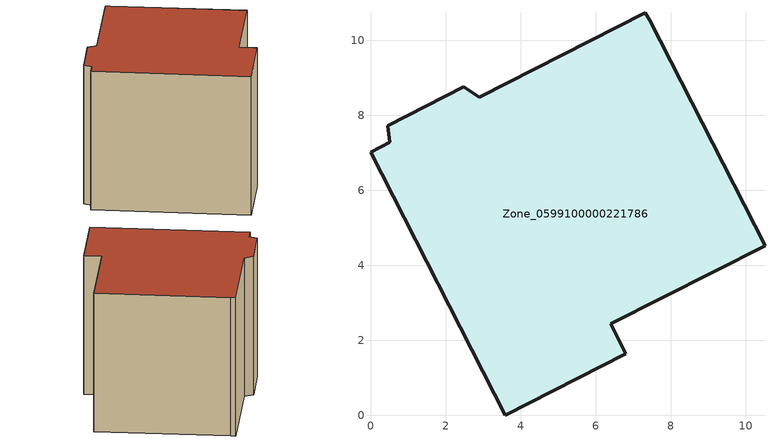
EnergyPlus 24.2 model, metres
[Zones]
Zone_0599100000221786
 floor ground (C_G): 7.32,10.73 7.45,10.52 10.52,4.52 6.41,2.43 6.81,1.64 3.59,0 0,7.01 0.52,7.27 0.46,7.71 2.48,8.75 2.9,8.48 z0
 wall outside (C_F): 3.59,0 6.81,1.64 6.41,2.43 10.52,4.52 7.45,10.52 7.32,10.73 2.9,8.48 2.48,8.75 0.46,7.71 0.52,7.27 0,7.01 3.59,0 z0:7.37
 roof outside (C_R): 7.45,10.52 7.32,10.73 2.9,8.48 2.48,8.75 0.46,7.71 0.52,7.27 0,7.01 3.59,0 6.81,1.64 6.41,2.43 10.52,4.52 z7.37
[BUILDING]
Pand.0599100000221786: North Axis=0; Terrain=City; Loads Convergence Tolerance Value=0.04; Temperature Convergence Tolerance Value=0.4; Solar Distribution=FullExterior; Maximum Number of Warmup Days=25; Minimum Number of Warmup Days=1
[Site:Location]
Rotterdam.The.Hague.AP_ZH_NLD Design_Conditions: Latitude=51.96; Longitude=4.45; Time Zone=1; Elevation=-4.5
[SITE:GROUNDTEMPERATURE:BUILDINGSURFACE]
18, 18, 18, 18, 18, 18, 18, 18, 18, 18, 18, 18
[MATERIAL] Thermal Absorptance=0.9; Solar Absorptance=0.7; Visible Absorptance=0.7
Name | Roughness | Thickness | Conductivity | Density | Specific Heat
G.TC.1946 | MediumSmooth | 0.15 | 1 | 540 | 1210
F.TC.1946 | Rough | 0.3 | 0.857143 | 1920 | 840
R.TC.1946 | MediumRough | 0.2 | 0.909091 | 1500 | 1000
[CONSTRUCTION]
C_G: G.TC.1946
C_F: F.TC.1946
C_R: R.TC.1946
[ZONE]
Zone_0599100000221786: Type=1; Multiplier=1; Ceiling Height=Autocalculate; Volume=Autocalculate; Floor Area=autocalculate; Part of Total Floor Area=Yes
[ZONEINFILTRATION:DESIGNFLOWRATE]
Infil_Zone_0599100000221786: Zone or ZoneList or Space or SpaceList=Zone_0599100000221786; Schedule=AlwaysOn; Design Flow Rate Calculation Method=Flow/Area; Flow Rate per Floor Area=0.003; Constant Term Coefficient=1; Temperature Term Coefficient=0; Velocity Term Coefficient=0; Velocity Squared Term Coefficient=0
[HVACTEMPLATE:ZONE:IDEALLOADSAIRSYSTEM]
Zone_0599100000221786: Maximum Heating Supply Air Temperature=50; Minimum Cooling Supply Air Temperature=13; Maximum Heating Supply Air Humidity Ratio=0.0156; Minimum Cooling Supply Air Humidity Ratio=0.0077; Heating Limit=NoLimit; Cooling Limit=NoLimit; Dehumidification Control Type=ConstantSensibleHeatRatio; Cooling Sensible Heat Ratio=0.7; Dehumidification Setpoint=60; Humidification Control Type=None; Humidification Setpoint=30; Outdoor Air Method=None; Outdoor Air Flow Rate per Person=0.00944; Outdoor Air Flow Rate per Zone Floor Area=0; Outdoor Air Flow Rate per Zone=0; Demand Controlled Ventilation Type=None; Outdoor Air Economizer Type=NoEconomizer; Heat Recovery Type=None; Sensible Heat Recovery Effectiveness=0.7; Latent Heat Recovery Effectiveness=0.65
[ZONECONTROL:THERMOSTAT]
ThermostatControl_Zone_0599100000221786: Zone or ZoneList=Zone_0599100000221786; Control Type Schedule=DualSetpointControlType; Control 1=Thermostat_Zone_0599100000221786; Temperature Difference Between Cutout And Setpoint=0
[THERMOSTATSETPOINT:DUALSETPOINT]
Thermostat_Zone_0599100000221786: Heating Setpoint Temperature Schedule=HeatingSetpoint_Zone_0599100000221786; Cooling Setpoint Temperature Schedule=CoolingSetpoint_Zone_0599100000221786
[SCHEDULE:COMPACT]
HeatingSetpoint_Zone_0599100000221786: Through: 12/31, For: AllDays, Until: 24:00, 21
CoolingSetpoint_Zone_0599100000221786: Through: 12/31, For: AllDays, Until: 24:00, 24
DualSetpointControlType: Through: 12/31, For: AllDays, Until: 24:00, 4
AlwaysOn: Through: 12/31, For: AllDays, Until: 24:00, 1
